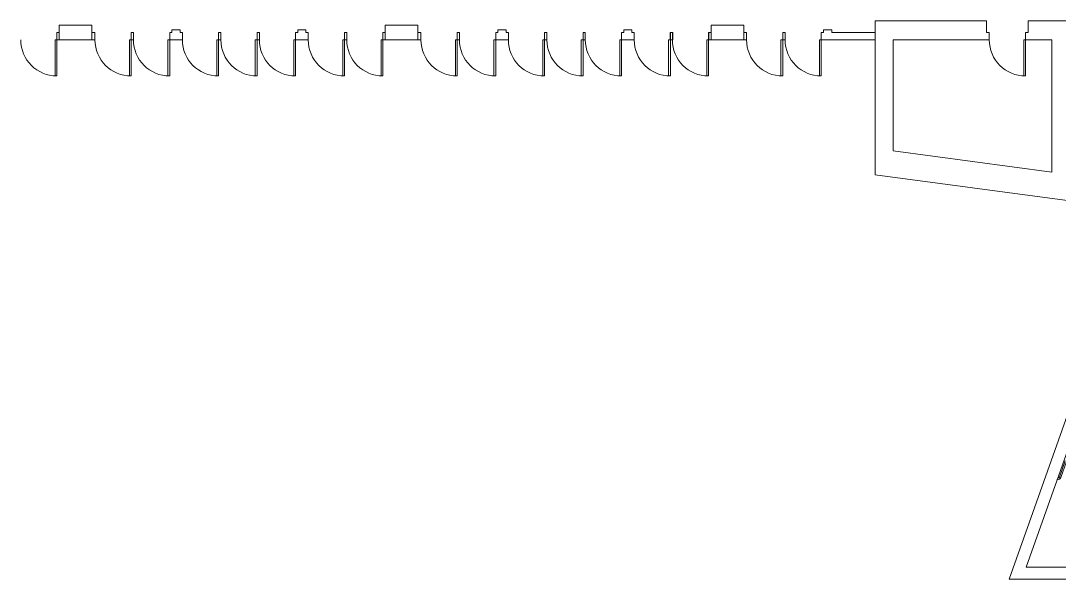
# Model space of a CAD drawing. Header units: inches. Extents: x -10671 to 1761, y -674 to 7170.
# Drawn here: x -5119 to -3972, y -670 to -53 of the extents above; entities that cross this region are included whole.
import ezdxf

# ---------------------------------------------------------------- set-up
doc = ezdxf.new("R2010")
doc.units = ezdxf.units.IN
doc.header["$LTSCALE"] = 19.2
doc.header["$MEASUREMENT"] = 0
doc.layers.add('DWG-0', color=7, linetype='Continuous', lineweight=18)
doc.layers.add('Venue-Walls and Doors', color=7, linetype='Continuous', lineweight=5)
doc.layers.add('Venue-Columns', color=7, linetype='Continuous', lineweight=18, true_color=0xc0c0c0)

# ---------------------------------------------------------------- blocks, each defined once
blk = doc.blocks.new('A-xp01$0$AA22C')
at = {"layer": 'DWG-0'}
for p, q in [((0, 0), (0, -12.666)), ((1, 0), (1, -12.666)), ((-1, -13.666), (-1, -14.666))]:
    blk.add_line(p, q, dxfattribs=at)
for radius in [2, 1]:
    blk.add_arc((-1, -12.666), radius, 270, 0, dxfattribs=at)
blk = doc.blocks.new('A-xp01$0$AD03A')
at = {"layer": 'DWG-0'}
for p, q in [((0, 1), (0, 0)), ((0.049, 0), (0.049, 0.999)), ((0, 0), (0.049, 0))]:
    blk.add_line(p, q, dxfattribs=at)
blk.add_arc((0, 0), 1, 0, 90, dxfattribs=at)
blk = doc.blocks.new('A-xp01$0$AD05A')
at = {"layer": 'DWG-0'}
for p, q in [((0, 0), (0.049, 0)), ((0, 0), (0, -1)), ((0.049, -0.999), (0.049, 0))]:
    blk.add_line(p, q, dxfattribs=at)
blk.add_arc((0, 0), 1, 270, 0, dxfattribs=at)
blk = doc.blocks.new('A-xp01$0$B$1636')
at = {"layer": 'DWG-0', "flags": 128}
blk.add_lwpolyline([(-8, -18), (-8, 18), (8, 18), (8, -18)], close=True, dxfattribs=at)

msp = doc.modelspace()

# ---------------------------------------------------------------- linework, layer by layer
at = {"layer": 'Venue-Walls and Doors'}
for p, q in [((-5078.8, -73.7), (-5078.8, -65.7)), ((-5078.8, -65.7), (-5076.3, -65.7)), ((-5040.3, -73.7), (-5040.3, -57.7)), ((-5040.3, -73.7), (-5040.3, -57.7)), ((-5040.3, -73.7), (-5040.3, -57.7)), ((-5040.3, -73.7), (-5040.3, -57.7)), ((-5040.3, -65.7), (-5036.8, -65.7)), ((-5036.8, -73.7), (-5036.8, -65.7)), ((-4996.8, -73.7), (-4996.8, -65.7)), ((-4996.8, -65.7), (-4994.3, -65.7)), ((-4994.3, -73.7), (-4994.3, -65.7)), ((-4900.3, -73.7), (-4900.3, -65.7)), ((-4900.3, -65.7), (-4897.8, -65.7)), ((-4897.8, -73.7), (-4897.8, -65.7)), ((-4857.8, -73.7), (-4857.8, -65.7)), ((-4857.8, -65.7), (-4855.3, -65.7)), ((-4855.3, -73.7), (-4855.3, -65.7)), ((-4812.8, -62.7), (-4803.8, -62.7)), ((-4761.3, -73.7), (-4761.3, -65.7)), ((-4761.3, -65.7), (-4758.8, -65.7)), ((-4758.8, -73.7), (-4758.8, -65.7)), ((-4718.8, -73.7), (-4718.8, -65.7)), ((-4718.8, -65.7), (-4716.3, -65.7)), ((-4716.3, -73.7), (-4716.3, -57.7)), ((-4716.3, -57.7), (-4680.3, -57.7)), ((-4716.3, -57.7), (-4680.3, -57.7)), ((-4716.3, -73.7), (-4716.3, -57.7)), ((-4716.2, -57.7), (-4680.2, -57.7)), ((-4716.2, -57.7), (-4680.2, -57.7)), ((-4680.3, -73.7), (-4680.3, -57.7)), ((-4680.3, -73.7), (-4680.3, -57.7)), ((-4680.2, -73.7), (-4680.2, -57.7)), ((-4680.2, -73.7), (-4680.2, -57.7)), ((-4680.2, -65.7), (-4676.8, -65.7)), ((-4676.8, -73.7), (-4676.8, -65.7)), ((-4636.8, -73.7), (-4636.8, -65.7)), ((-4636.8, -65.7), (-4634.3, -65.7)), ((-4634.3, -73.7), (-4634.3, -65.7)), ((-4540.3, -73.7), (-4540.3, -65.7)), ((-4540.3, -65.7), (-4537.8, -65.7)), ((-4537.8, -73.7), (-4537.8, -65.7)), ((-4497.8, -73.7), (-4497.8, -65.7)), ((-4497.8, -65.7), (-4495.3, -65.7)), ((-4495.3, -73.7), (-4495.3, -65.7)), ((-4401.7, -73.7), (-4401.7, -65.7)), ((-4399.2, -65.7), (-4401.7, -65.7)), ((-4401.3, -73.7), (-4401.3, -65.7)), ((-4401.3, -65.7), (-4398.8, -65.7)), ((-4399.2, -73.7), (-4399.2, -65.7)), ((-4398.8, -73.7), (-4398.8, -65.7)), ((-4356.2, -65.7), (-4359.2, -65.7)), ((-4359.2, -73.7), (-4359.2, -65.7)), ((-4358.8, -73.7), (-4358.8, -65.7)), ((-4358.8, -65.7), (-4356.3, -65.7)), ((-4356.2, -73.7), (-4356.2, -57.7)), ((-4356.2, -73.7), (-4356.2, -57.7)), ((-4320.2, -73.7), (-4320.2, -57.7)), ((-4320.2, -73.7), (-4320.2, -57.7)), ((-4320.2, -65.7), (-4317.2, -65.7)), ((-4317.2, -73.7), (-4317.2, -65.7)), ((-4277.3, -65.7), (-4274.7, -65.7)), ((-4277.3, -73.7), (-4277.3, -65.7)), ((-4274.7, -73.7), (-4274.7, -65.7)), ((-4223.2, -65.7), (-4175.2, -65.7)), ((-5078.8, -73.7), (-5076.3, -73.7)), ((-5076.3, -73.7), (-5040.3, -73.7)), ((-5076.3, -73.7), (-5040.3, -73.7)), ((-5040.3, -73.7), (-5036.8, -73.7)), ((-4996.8, -73.7), (-4994.3, -73.7)), ((-4900.3, -73.7), (-4897.8, -73.7)), ((-4857.8, -73.7), (-4855.3, -73.7)), ((-4761.3, -73.7), (-4758.8, -73.7)), ((-4718.8, -73.7), (-4716.3, -73.7)), ((-4680.3, -73.7), (-4716.3, -73.7)), ((-4680.3, -73.7), (-4716.3, -73.7)), ((-4680.2, -73.7), (-4716.2, -73.7)), ((-4680.2, -73.7), (-4716.2, -73.7)), ((-4680.2, -73.7), (-4676.8, -73.7)), ((-4636.8, -73.7), (-4634.3, -73.7)), ((-4540.3, -73.7), (-4537.8, -73.7)), ((-4497.8, -73.7), (-4495.3, -73.7)), ((-4455.3, -73.7), (-4441.3, -73.7)), ((-4399.2, -73.7), (-4401.7, -73.7)), ((-4401.3, -73.7), (-4398.8, -73.7)), ((-4356.2, -73.7), (-4359.2, -73.7)), ((-4358.8, -73.7), (-4356.3, -73.7)), ((-4320.2, -73.7), (-4317.2, -73.7)), ((-4277.3, -73.7), (-4274.7, -73.7)), ((-4234.7, -73.7), (-4175.2, -73.7)), ((-3935.5, -410.5), (-4027.3, -669.7)), ((-3923.4, -416.1), (-4008.5, -656.5)), ((-4008.5, -656.5), (-3926.2, -656.5)), ((-4027.3, -669.7), (-3925, -669.7))]:
    msp.add_line(p, q, dxfattribs=at)
at = {"layer": 'Venue-Walls and Doors', "flags": 128}
for points in [[(-4175.2, -222.9), (-3960.2, -251.7), (-3960.2, -78.7), (-3955.2, -78.7), (-3955.2, -52.7), (-4006.2, -52.7), (-4006.2, -65.7), (-4009.2, -65.7), (-4009.2, -73.7), (-3980.2, -73.7), (-3980.2, -219.8), (-4155.2, -196.3), (-4155.2, -73.7), (-4049.2, -73.7), (-4049.2, -65.7), (-4052.2, -65.7), (-4052.2, -52.7), (-4175.2, -52.7), (-4175.2, -222.9)], [(-4223.2, -65.7), (-4223.2, -62.7), (-4232.2, -62.7), (-4232.2, -65.7), (-4234.7, -65.7), (-4234.7, -73.7)]]:
    msp.add_lwpolyline(points, dxfattribs=at)
for points in [[(-4940.3, -73.7), (-4940.3, -65.7), (-4942.8, -65.7), (-4942.8, -62.7), (-4951.8, -62.7), (-4951.8, -65.7), (-4954.3, -65.7), (-4954.3, -73.7)], [(-4801.3, -73.7), (-4801.3, -65.7), (-4803.8, -65.7), (-4803.8, -62.7), (-4812.8, -62.7), (-4812.8, -65.7), (-4815.3, -65.7), (-4815.3, -73.7)], [(-4580.3, -73.7), (-4580.3, -65.7), (-4582.8, -65.7), (-4582.8, -62.7), (-4591.8, -62.7), (-4591.8, -65.7), (-4594.3, -65.7), (-4594.3, -73.7)], [(-4441.3, -73.7), (-4441.3, -65.7), (-4443.8, -65.7), (-4443.8, -62.7), (-4452.8, -62.7), (-4452.8, -65.7), (-4455.3, -65.7), (-4455.3, -73.7)]]:
    msp.add_lwpolyline(points, close=True, dxfattribs=at)

# ---------------------------------------------------------------- block references
at = {"layer": 'Venue-Columns', "rotation": 90}
for p in [(-5058.3, -65.7), (-4698.3, -65.7), (-4338.3, -65.7)]:
    msp.add_blockref('A-xp01$0$B$1636', p, dxfattribs=at)
at = {"layer": 'Venue-Walls and Doors'}
for name, p, xscale, yscale, zscale, rotation in [('A-xp01$0$AD03A', (-5078.8, -73.7), 40, 40, 40, 180), ('A-xp01$0$AD03A', (-4996.8, -73.7), 40, 40, 40, 180), ('A-xp01$0$AD03A', (-4954.3, -73.7), 40, 40, 40, 180), ('A-xp01$0$AD03A', (-4900.3, -73.7), 40, 40, 40, 180), ('A-xp01$0$AD03A', (-4857.8, -73.7), 40, 40, 40, 180), ('A-xp01$0$AD03A', (-4815.3, -73.7), 40, 40, 40, 180), ('A-xp01$0$AD03A', (-4761.3, -73.7), 40, 40, 40, 180), ('A-xp01$0$AD03A', (-4718.8, -73.7), 40, 40, 40, 180), ('A-xp01$0$AD03A', (-4636.8, -73.7), 40, 40, 40, 180), ('A-xp01$0$AD03A', (-4594.3, -73.7), 40, 40, 40, 180), ('A-xp01$0$AD03A', (-4540.3, -73.7), 40, 40, 40, 180), ('A-xp01$0$AD03A', (-4497.8, -73.7), 40, 40, 40, 180), ('A-xp01$0$AD03A', (-4455.3, -73.7), 40, 40, 40, 180), ('A-xp01$0$AD03A', (-4401.3, -73.7), 40, 40, 40, 180), ('A-xp01$0$AD03A', (-4277.3, -73.7), 40, 40, 40, 180), ('A-xp01$0$AD03A', (-4009.2, -73.7), 40, 40, 40, 180), ('A-xp01$0$AA22C', (-3965.3, -539), 1.5, 1.5, 1.5, 340.5)]:
    msp.add_blockref(name, p, dxfattribs=dict(at, xscale=xscale, yscale=yscale, zscale=zscale, rotation=rotation))
at = {"layer": 'Venue-Walls and Doors', "xscale": -40, "yscale": 40, "rotation": 7.113917422530475e-12}
for p in [(-4359.2, -73.7), (-4277.3, -73.7), (-4234.7, -73.7)]:
    msp.add_blockref('A-xp01$0$AD05A', p, dxfattribs=at)

doc.saveas('drawing.dxf')
